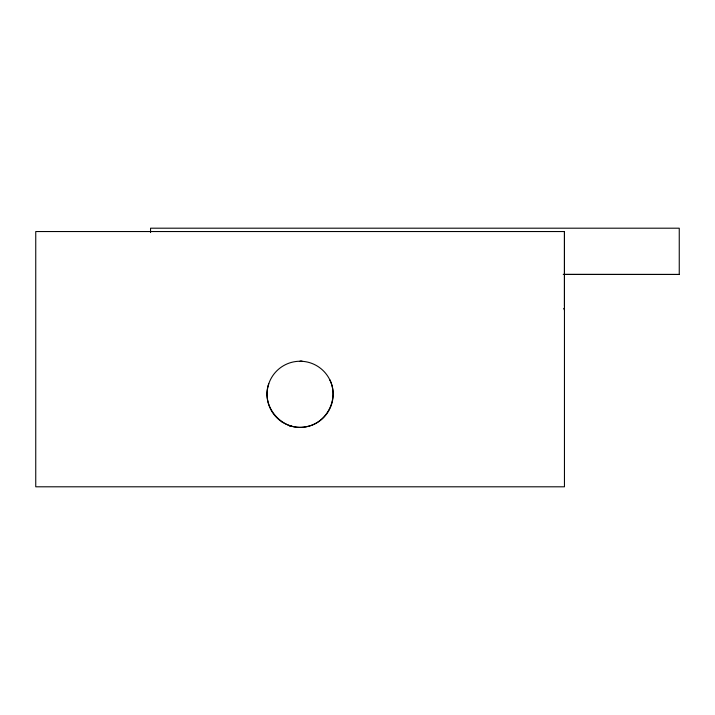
<?xml version="1.0" encoding="UTF-8"?>
<svg xmlns="http://www.w3.org/2000/svg" width="715" height="715" viewBox="0 0 715 715"><rect width="100%" height="100%" fill="white"/><g stroke="black" fill="none" stroke-linecap="round" stroke-linejoin="round"><path stroke-width="1.07" d="M150.552 232.563L150.552 228.192L679.25 228.201L679.25 274.462L563.456 274.462M564.448 231.544L564.448 486.808L35.75 486.799L35.75 231.544L564.448 231.544L564.448 306.226M268.777 383.741C260.296 406.656 282.836 432.226 306.628 426.676C327.22 422.923 339.348 398.166 329.695 379.594M289.396 426.006L291.622 426.006M563.25 274.381L679.25 274.462M563.697 308.344L564.448 310.051M302.177 361.307L299.943 361.307L302.177 361.307M281.808 421.805A33.042 33.042 0 0 0 333.074 396.36A33.042 33.042 0 0 0 285.41 364.686A33.042 33.042 0 0 0 281.808 421.805"/></g></svg>
